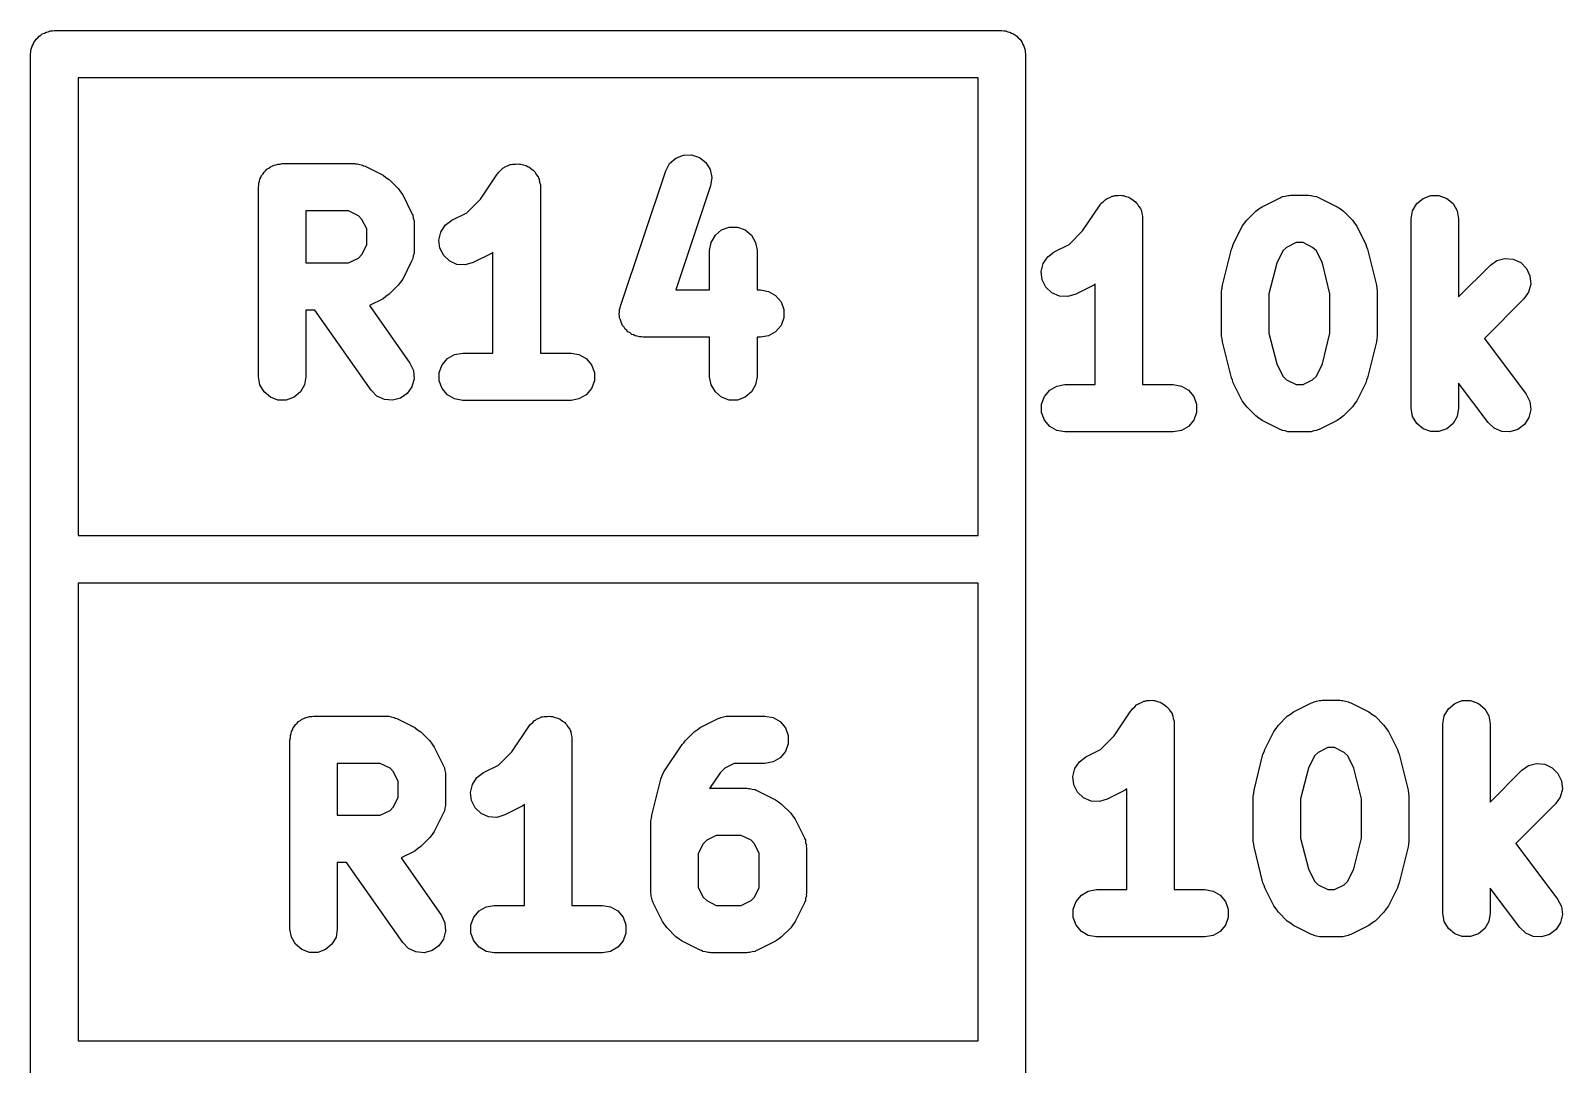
# Model space of a CAD drawing. Extents: x 10 to 287, y -200 to -10.
# Drawn here: x 124.219 to 129.069, y -65.559 to -62.285 of the extents above; entities that cross this region are included whole.
import ezdxf

# ---------------------------------------------------------------- set-up
doc = ezdxf.new("R2010")
doc.units = 0
doc.header["$MEASUREMENT"] = 0
doc.layers.add('BLACK', color=7, linetype='CONTINUOUS')

msp = doc.modelspace()

# ---------------------------------------------------------------- linework, layer by layer
at = {"layer": 'Black'}
for p, q in [((124.227, -62.3282), (124.229, -62.322)), ((124.229, -62.322), (124.233, -62.317)), ((124.233, -62.317), (124.237, -62.3113)), ((124.237, -62.3113), (124.242, -62.3071)), ((124.242, -62.3071), (124.246, -62.302)), ((124.246, -62.302), (124.251, -62.2988)), ((124.251, -62.2988), (124.256, -62.2945)), ((124.256, -62.2945), (124.263, -62.2923)), ((124.263, -62.2923), (124.268, -62.289)), ((124.268, -62.289), (124.275, -62.2879)), ((124.275, -62.2879), (124.281, -62.2856)), ((124.281, -62.2856), (124.288, -62.2856)), ((124.288, -62.2856), (124.294, -62.2845)), ((124.294, -62.2845), (127.294, -62.2845)), ((127.294, -62.2845), (127.3, -62.2856)), ((127.3, -62.2856), (127.307, -62.2856)), ((127.307, -62.2856), (127.313, -62.2879)), ((127.313, -62.2879), (127.32, -62.289)), ((127.32, -62.289), (127.325, -62.2923)), ((127.325, -62.2923), (127.331, -62.2945)), ((127.331, -62.2945), (127.337, -62.2988)), ((127.337, -62.2988), (127.342, -62.302)), ((127.342, -62.302), (127.346, -62.3071)), ((127.346, -62.3071), (127.351, -62.3113)), ((127.351, -62.3113), (127.355, -62.317)), ((127.355, -62.317), (127.359, -62.322)), ((127.359, -62.322), (127.361, -62.3282)), ((124.219, -62.3595), (124.22, -62.353)), ((124.219, -70.3595), (124.219, -62.3595)), ((124.22, -62.3465), (124.222, -62.3403)), ((124.22, -62.353), (124.22, -62.3465)), ((124.222, -62.3403), (124.224, -62.3338)), ((124.224, -62.3338), (124.227, -62.3282)), ((127.361, -62.3282), (127.364, -62.3338)), ((127.364, -62.3338), (127.366, -62.3403)), ((127.366, -62.3403), (127.368, -62.3465)), ((127.368, -62.3465), (127.368, -62.353)), ((127.368, -62.353), (127.369, -62.3595)), ((127.369, -62.3595), (127.369, -70.3595)), ((127.219, -62.4345), (124.369, -62.4345)), ((124.369, -62.4345), (124.369, -63.8845)), ((127.219, -63.8845), (127.219, -62.4345)), ((124.99, -62.7105), (124.996, -62.7093)), ((124.996, -62.7093), (125.002, -62.7071)), ((125.002, -62.7071), (125.009, -62.7071)), ((125.009, -62.7071), (125.015, -62.7059)), ((125.015, -62.7059), (125.244, -62.7059)), ((125.244, -62.7059), (125.248, -62.7067)), ((125.248, -62.7067), (125.253, -62.7064)), ((125.253, -62.7064), (125.261, -62.7089)), ((125.261, -62.7089), (125.27, -62.7105)), ((125.729, -62.7129), (125.737, -62.7089)), ((125.737, -62.7089), (125.741, -62.7085)), ((125.741, -62.7085), (125.745, -62.7071)), ((125.745, -62.7071), (125.754, -62.7071)), ((125.754, -62.7071), (125.763, -62.7061)), ((125.763, -62.7061), (125.767, -62.7071)), ((125.767, -62.7071), (125.771, -62.7071)), ((125.771, -62.7071), (125.78, -62.7101)), ((125.78, -62.7101), (125.788, -62.7122)), ((126.23, -62.7286), (126.242, -62.7057)), ((126.242, -62.7057), (126.262, -62.6885)), ((126.262, -62.6885), (126.286, -62.6789)), ((126.286, -62.6789), (126.312, -62.6782)), ((126.312, -62.6782), (126.337, -62.6864)), ((126.337, -62.6864), (126.357, -62.7026)), ((126.357, -62.7026), (126.371, -62.7248)), ((124.944, -62.7617), (124.945, -62.7553)), ((124.945, -62.7553), (124.948, -62.7496)), ((124.948, -62.7496), (124.95, -62.7434)), ((124.95, -62.7434), (124.955, -62.7384)), ((124.955, -62.7384), (124.958, -62.7327)), ((124.958, -62.7327), (124.963, -62.7285)), ((124.963, -62.7285), (124.967, -62.7235)), ((124.967, -62.7235), (124.973, -62.7202)), ((124.973, -62.7202), (124.978, -62.716)), ((124.978, -62.716), (124.984, -62.7137)), ((124.984, -62.7137), (124.99, -62.7105)), ((125.27, -62.7105), (125.273, -62.7126)), ((125.273, -62.7126), (125.278, -62.7138)), ((125.278, -62.7138), (125.335, -62.7424)), ((125.335, -62.7424), (125.344, -62.7496)), ((125.344, -62.7496), (125.354, -62.7565)), ((125.354, -62.7565), (125.383, -62.785)), ((125.643, -62.8189), (125.696, -62.7393)), ((125.696, -62.7393), (125.699, -62.7363)), ((125.699, -62.7363), (125.701, -62.7327)), ((125.701, -62.7327), (125.708, -62.727)), ((125.708, -62.727), (125.714, -62.7205)), ((125.714, -62.7205), (125.718, -62.7186)), ((125.718, -62.7186), (125.721, -62.716)), ((125.721, -62.716), (125.729, -62.7129)), ((125.788, -62.7122), (125.792, -62.7146)), ((125.792, -62.7146), (125.796, -62.716)), ((125.796, -62.716), (125.803, -62.7217)), ((125.803, -62.7217), (125.81, -62.7267)), ((125.81, -62.7267), (125.813, -62.73)), ((125.813, -62.73), (125.816, -62.7327)), ((125.816, -62.7327), (125.82, -62.7405)), ((125.82, -62.7405), (125.826, -62.7477)), ((125.826, -62.7477), (125.827, -62.7517)), ((125.827, -62.7517), (125.829, -62.7553)), ((125.829, -62.7553), (125.83, -62.7641)), ((126.087, -63.1572), (126.23, -62.7286)), ((126.371, -62.7248), (126.376, -62.7503)), ((126.376, -62.7503), (126.372, -62.7761)), ((124.94, -62.7809), (124.942, -62.7745)), ((124.94, -63.3809), (124.94, -62.7809)), ((124.942, -62.7679), (124.944, -62.7617)), ((124.942, -62.7745), (124.942, -62.7679)), ((125.383, -62.785), (125.39, -62.7949)), ((125.39, -62.7949), (125.397, -62.8045)), ((125.397, -62.8045), (125.425, -62.8617)), ((125.83, -62.7641), (125.833, -62.7727)), ((125.833, -62.7727), (125.833, -62.7768)), ((125.833, -62.7768), (125.833, -62.7809)), ((125.833, -62.7809), (125.833, -63.3059)), ((126.372, -62.7761), (126.262, -63.1059)), ((127.648, -62.8085), (127.652, -62.8071)), ((127.652, -62.8071), (127.661, -62.8071)), ((127.661, -62.8071), (127.67, -62.8061)), ((127.67, -62.8061), (127.674, -62.8071)), ((127.674, -62.8071), (127.678, -62.8071)), ((127.678, -62.8071), (127.687, -62.8101)), ((128.191, -62.8089), (128.2, -62.8064)), ((128.2, -62.8064), (128.204, -62.8067)), ((128.204, -62.8067), (128.208, -62.8059)), ((128.208, -62.8059), (128.265, -62.8059)), ((128.265, -62.8059), (128.27, -62.8067)), ((128.27, -62.8067), (128.274, -62.8064)), ((128.274, -62.8064), (128.282, -62.8089)), ((128.628, -62.816), (128.652, -62.8071)), ((128.652, -62.8071), (128.678, -62.8071)), ((128.678, -62.8071), (128.703, -62.816)), ((125.09, -62.8559), (125.09, -63.0202)), ((125.226, -62.8559), (125.09, -62.8559)), ((125.257, -62.8711), (125.226, -62.8559)), ((125.6, -62.8621), (125.643, -62.8189)), ((127.55, -62.9189), (127.603, -62.8393)), ((127.603, -62.8393), (127.606, -62.8363)), ((127.606, -62.8363), (127.608, -62.8327)), ((127.608, -62.8327), (127.615, -62.827)), ((127.615, -62.827), (127.621, -62.8205)), ((127.621, -62.8205), (127.625, -62.8186)), ((127.625, -62.8186), (127.628, -62.816)), ((127.628, -62.816), (127.636, -62.8129)), ((127.636, -62.8129), (127.644, -62.8089)), ((127.644, -62.8089), (127.648, -62.8085)), ((127.687, -62.8101), (127.696, -62.8122)), ((127.696, -62.8122), (127.699, -62.8146)), ((127.699, -62.8146), (127.703, -62.816)), ((127.703, -62.816), (127.71, -62.8217)), ((127.71, -62.8217), (127.717, -62.8267)), ((127.717, -62.8267), (127.72, -62.83)), ((127.72, -62.83), (127.723, -62.8327)), ((127.723, -62.8327), (127.727, -62.8405)), ((127.727, -62.8405), (127.733, -62.8477)), ((127.733, -62.8477), (127.734, -62.8517)), ((127.734, -62.8517), (127.736, -62.8553)), ((127.736, -62.8553), (127.737, -62.8641)), ((128.098, -62.8565), (128.108, -62.8496)), ((128.108, -62.8496), (128.118, -62.8424)), ((128.118, -62.8424), (128.175, -62.8138)), ((128.175, -62.8138), (128.179, -62.8126)), ((128.179, -62.8126), (128.183, -62.8105)), ((128.183, -62.8105), (128.191, -62.8089)), ((128.282, -62.8089), (128.291, -62.8105)), ((128.291, -62.8105), (128.295, -62.8126)), ((128.295, -62.8126), (128.299, -62.8138)), ((128.299, -62.8138), (128.356, -62.8424)), ((128.356, -62.8424), (128.366, -62.8496)), ((128.366, -62.8496), (128.376, -62.8565)), ((128.59, -62.8809), (128.595, -62.8553)), ((128.595, -62.8553), (128.608, -62.8327)), ((128.608, -62.8327), (128.628, -62.816)), ((128.703, -62.816), (128.723, -62.8327)), ((128.723, -62.8327), (128.736, -62.8553)), ((128.736, -62.8553), (128.74, -62.8809)), ((125.268, -62.8825), (125.257, -62.8711)), ((125.283, -62.9129), (125.268, -62.8825)), ((125.425, -62.8617), (125.427, -62.8658)), ((125.427, -62.8658), (125.429, -62.8696)), ((125.429, -62.8696), (125.43, -62.8782)), ((125.43, -62.8782), (125.433, -62.8866)), ((125.433, -62.8866), (125.433, -62.891)), ((125.433, -62.891), (125.433, -62.8952)), ((125.433, -62.8952), (125.433, -62.9809)), ((125.518, -62.9225), (125.532, -62.9008)), ((125.532, -62.9008), (125.553, -62.8853)), ((125.553, -62.8853), (125.6, -62.8621)), ((127.737, -62.8641), (127.74, -62.8727)), ((127.74, -62.8727), (127.74, -62.8768)), ((127.74, -62.8768), (127.74, -62.8809)), ((127.74, -62.8809), (127.74, -63.4059)), ((128.055, -62.9045), (128.063, -62.8949)), ((128.063, -62.8949), (128.07, -62.885)), ((128.07, -62.885), (128.098, -62.8565)), ((128.376, -62.8565), (128.404, -62.885)), ((128.404, -62.885), (128.411, -62.8949)), ((128.411, -62.8949), (128.418, -62.9045)), ((128.59, -63.4809), (128.59, -62.8809)), ((128.74, -62.8809), (128.74, -63.1284)), ((125.283, -62.9632), (125.283, -62.9129)), ((125.512, -62.9479), (125.518, -62.9225)), ((125.515, -62.9737), (125.512, -62.9479)), ((126.374, -62.9553), (126.387, -62.9327)), ((126.387, -62.9327), (126.406, -62.916)), ((126.406, -62.916), (126.431, -62.9071)), ((126.431, -62.9071), (126.457, -62.9071)), ((126.457, -62.9071), (126.481, -62.916)), ((126.481, -62.916), (126.501, -62.9327)), ((126.501, -62.9327), (126.514, -62.9553)), ((127.507, -62.9621), (127.55, -62.9189)), ((128.027, -62.9617), (128.055, -62.9045)), ((128.418, -62.9045), (128.447, -62.9617)), ((125.257, -63.005), (125.268, -62.9936)), ((125.268, -62.9936), (125.283, -62.9632)), ((125.43, -62.9979), (125.429, -63.0066)), ((125.433, -62.9895), (125.43, -62.9979)), ((125.433, -62.9809), (125.433, -62.9852)), ((125.433, -62.9852), (125.433, -62.9895)), ((125.527, -62.997), (125.515, -62.9737)), ((125.546, -63.0149), (125.527, -62.997)), ((125.678, -62.9909), (125.62, -63.0194)), ((125.683, -62.9866), (125.678, -62.9909)), ((125.683, -63.3059), (125.683, -62.9866)), ((126.369, -62.9809), (126.374, -62.9553)), ((126.369, -63.1059), (126.369, -62.9809)), ((126.514, -62.9553), (126.519, -62.9809)), ((126.519, -62.9809), (126.519, -63.1059)), ((127.425, -63.0225), (127.44, -63.0008)), ((127.44, -63.0008), (127.46, -62.9853)), ((127.46, -62.9853), (127.507, -62.9621)), ((127.993, -63.0913), (128.021, -62.977)), ((128.021, -62.977), (128.025, -62.9695)), ((128.025, -62.9695), (128.027, -62.9617)), ((128.184, -62.9825), (128.165, -63.0214)), ((128.196, -62.9711), (128.184, -62.9825)), ((128.226, -62.9559), (128.196, -62.9711)), ((128.248, -62.9559), (128.226, -62.9559)), ((128.278, -62.9711), (128.248, -62.9559)), ((128.29, -62.9825), (128.278, -62.9711)), ((128.309, -63.0214), (128.29, -62.9825)), ((128.447, -62.9617), (128.449, -62.9695)), ((128.449, -62.9695), (128.452, -62.977)), ((128.452, -62.977), (128.481, -63.0913)), ((125.09, -63.0202), (125.226, -63.0202)), ((125.226, -63.0202), (125.257, -63.005)), ((125.425, -63.0145), (125.397, -63.0716)), ((125.427, -63.0103), (125.425, -63.0145)), ((125.429, -63.0066), (125.427, -63.0103)), ((125.569, -63.0253), (125.546, -63.0149)), ((125.595, -63.0269), (125.569, -63.0253)), ((125.62, -63.0194), (125.595, -63.0269)), ((127.419, -63.0479), (127.425, -63.0225)), ((127.422, -63.0737), (127.419, -63.0479)), ((128.165, -63.0214), (128.14, -63.1187)), ((128.333, -63.1187), (128.309, -63.0214)), ((128.74, -63.1284), (128.841, -63.0279)), ((128.841, -63.0279), (128.862, -63.013)), ((128.862, -63.013), (128.887, -63.0062)), ((128.887, -63.0062), (128.913, -63.0085)), ((128.913, -63.0085), (128.937, -63.0195)), ((128.937, -63.0195), (128.955, -63.0379)), ((128.955, -63.0379), (128.966, -63.0615)), ((125.383, -63.0911), (125.354, -63.1197)), ((125.39, -63.0813), (125.383, -63.0911)), ((125.397, -63.0716), (125.39, -63.0813)), ((127.434, -63.097), (127.422, -63.0737)), ((127.453, -63.1149), (127.434, -63.097)), ((127.585, -63.0909), (127.528, -63.1194)), ((127.59, -63.0866), (127.585, -63.0909)), ((127.59, -63.4059), (127.59, -63.0866)), ((127.992, -63.1005), (127.993, -63.0913)), ((128.481, -63.0913), (128.482, -63.1005)), ((128.969, -63.0875), (128.962, -63.1126)), ((128.966, -63.0615), (128.969, -63.0875)), ((125.335, -63.1337), (125.292, -63.1552)), ((125.344, -63.1266), (125.335, -63.1337)), ((125.354, -63.1197), (125.344, -63.1266)), ((126.262, -63.1059), (126.369, -63.1059)), ((126.519, -63.1059), (126.53, -63.1059)), ((126.53, -63.1059), (126.555, -63.1105)), ((126.555, -63.1105), (126.578, -63.1235)), ((126.578, -63.1235), (126.595, -63.1434)), ((126.595, -63.1434), (126.604, -63.1679)), ((127.477, -63.1253), (127.453, -63.1149)), ((127.503, -63.1269), (127.477, -63.1253)), ((127.528, -63.1194), (127.503, -63.1269)), ((127.99, -63.1095), (127.992, -63.1005)), ((127.99, -63.2524), (127.99, -63.1095)), ((128.14, -63.1187), (128.14, -63.2431)), ((128.333, -63.2431), (128.333, -63.1187)), ((128.482, -63.1005), (128.483, -63.1095)), ((128.483, -63.1095), (128.483, -63.2524)), ((128.947, -63.134), (128.822, -63.2594)), ((128.962, -63.1126), (128.947, -63.134)), ((125.119, -63.1702), (125.09, -63.1702)), ((125.09, -63.1702), (125.09, -63.3809)), ((125.297, -63.4239), (125.119, -63.1702)), ((125.292, -63.1552), (125.42, -63.3379)), ((126.083, -63.183), (126.084, -63.1755)), ((126.084, -63.1884), (126.083, -63.183)), ((126.084, -63.1679), (126.086, -63.1627)), ((126.084, -63.1755), (126.084, -63.1679)), ((126.084, -63.194), (126.084, -63.1884)), ((126.087, -63.2011), (126.084, -63.194)), ((126.086, -63.1627), (126.087, -63.1572)), ((126.604, -63.194), (126.595, -63.2184)), ((126.604, -63.1679), (126.604, -63.194)), ((126.089, -63.2085), (126.087, -63.2011)), ((126.091, -63.2132), (126.089, -63.2085)), ((126.093, -63.2184), (126.091, -63.2132)), ((126.098, -63.2242), (126.093, -63.2184)), ((126.102, -63.2307), (126.098, -63.2242)), ((126.107, -63.2341), (126.102, -63.2307)), ((126.11, -63.2384), (126.107, -63.2341)), ((126.117, -63.2422), (126.11, -63.2384)), ((126.123, -63.2469), (126.117, -63.2422)), ((126.578, -63.2384), (126.555, -63.2514)), ((126.595, -63.2184), (126.578, -63.2384)), ((128.14, -63.2431), (128.165, -63.3405)), ((128.309, -63.3405), (128.333, -63.2431)), ((126.128, -63.2486), (126.123, -63.2469)), ((126.133, -63.2514), (126.128, -63.2486)), ((126.14, -63.2527), (126.133, -63.2514)), ((126.147, -63.2551), (126.14, -63.2527)), ((126.153, -63.255), (126.147, -63.2551)), ((126.158, -63.2559), (126.153, -63.255)), ((126.369, -63.2559), (126.158, -63.2559)), ((126.369, -63.3809), (126.369, -63.2559)), ((126.53, -63.2559), (126.519, -63.2559)), ((126.519, -63.2559), (126.519, -63.3809)), ((126.555, -63.2514), (126.53, -63.2559)), ((127.992, -63.2614), (127.99, -63.2524)), ((127.993, -63.2705), (127.992, -63.2614)), ((128.021, -63.3848), (127.993, -63.2705)), ((128.481, -63.2705), (128.452, -63.3848)), ((128.482, -63.2614), (128.481, -63.2705)), ((128.483, -63.2524), (128.482, -63.2614)), ((128.822, -63.2594), (128.954, -63.4359)), ((125.42, -63.3379), (125.431, -63.3615)), ((125.522, -63.3434), (125.539, -63.3235)), ((125.539, -63.3235), (125.561, -63.3105)), ((125.561, -63.3105), (125.587, -63.3059)), ((125.587, -63.3059), (125.683, -63.3059)), ((125.833, -63.3059), (125.93, -63.3059)), ((125.93, -63.3059), (125.955, -63.3105)), ((125.955, -63.3105), (125.978, -63.3235)), ((125.978, -63.3235), (125.995, -63.3434)), ((128.165, -63.3405), (128.184, -63.3794)), ((128.29, -63.3794), (128.309, -63.3405)), ((124.945, -63.4066), (124.94, -63.3809)), ((125.09, -63.3809), (125.086, -63.4066)), ((125.433, -63.3875), (125.426, -63.4126)), ((125.431, -63.3615), (125.433, -63.3875)), ((125.513, -63.3679), (125.522, -63.3434)), ((125.513, -63.394), (125.513, -63.3679)), ((125.995, -63.3434), (126.004, -63.3679)), ((126.004, -63.3679), (126.004, -63.394)), ((126.374, -63.4066), (126.369, -63.3809)), ((126.519, -63.3809), (126.514, -63.4066)), ((128.025, -63.3923), (128.021, -63.3848)), ((128.184, -63.3794), (128.196, -63.3907)), ((128.278, -63.3907), (128.29, -63.3794)), ((128.452, -63.3848), (128.449, -63.3923)), ((124.958, -63.4291), (124.945, -63.4066)), ((124.978, -63.4459), (124.958, -63.4291)), ((125.073, -63.4291), (125.053, -63.4459)), ((125.086, -63.4066), (125.073, -63.4291)), ((125.315, -63.4424), (125.297, -63.4239)), ((125.411, -63.434), (125.39, -63.4489)), ((125.426, -63.4126), (125.411, -63.434)), ((125.522, -63.4184), (125.513, -63.394)), ((125.539, -63.4384), (125.522, -63.4184)), ((125.995, -63.4184), (125.978, -63.4384)), ((126.004, -63.394), (125.995, -63.4184)), ((126.387, -63.4291), (126.374, -63.4066)), ((126.406, -63.4459), (126.387, -63.4291)), ((126.501, -63.4291), (126.481, -63.4459)), ((126.514, -63.4066), (126.501, -63.4291)), ((127.429, -63.4434), (127.446, -63.4235)), ((127.446, -63.4235), (127.468, -63.4105)), ((127.468, -63.4105), (127.494, -63.4059)), ((127.494, -63.4059), (127.59, -63.4059)), ((127.74, -63.4059), (127.837, -63.4059)), ((127.837, -63.4059), (127.863, -63.4105)), ((127.863, -63.4105), (127.885, -63.4235)), ((127.885, -63.4235), (127.902, -63.4434)), ((128.027, -63.4002), (128.025, -63.3923)), ((128.055, -63.4573), (128.027, -63.4002)), ((128.196, -63.3907), (128.226, -63.4059)), ((128.226, -63.4059), (128.248, -63.4059)), ((128.248, -63.4059), (128.278, -63.3907)), ((128.447, -63.4002), (128.418, -63.4573)), ((128.449, -63.3923), (128.447, -63.4002)), ((128.834, -63.5259), (128.74, -63.4012)), ((128.74, -63.4012), (128.74, -63.4809)), ((128.954, -63.4359), (128.966, -63.4592)), ((125.002, -63.4548), (124.978, -63.4459)), ((125.028, -63.4548), (125.002, -63.4548)), ((125.053, -63.4459), (125.028, -63.4548)), ((125.339, -63.4534), (125.315, -63.4424)), ((125.365, -63.4556), (125.339, -63.4534)), ((125.39, -63.4489), (125.365, -63.4556)), ((125.561, -63.4514), (125.539, -63.4384)), ((125.587, -63.4559), (125.561, -63.4514)), ((125.93, -63.4559), (125.587, -63.4559)), ((125.955, -63.4514), (125.93, -63.4559)), ((125.978, -63.4384), (125.955, -63.4514)), ((126.431, -63.4548), (126.406, -63.4459)), ((126.457, -63.4548), (126.431, -63.4548)), ((126.481, -63.4459), (126.457, -63.4548)), ((127.42, -63.4679), (127.429, -63.4434)), ((127.42, -63.494), (127.42, -63.4679)), ((127.902, -63.4434), (127.911, -63.4679)), ((127.911, -63.4679), (127.911, -63.494)), ((128.063, -63.467), (128.055, -63.4573)), ((128.07, -63.4768), (128.063, -63.467)), ((128.098, -63.5054), (128.07, -63.4768)), ((128.404, -63.4768), (128.376, -63.5054)), ((128.411, -63.467), (128.404, -63.4768)), ((128.418, -63.4573), (128.411, -63.467)), ((128.595, -63.5066), (128.59, -63.4809)), ((128.74, -63.4809), (128.736, -63.5066)), ((128.969, -63.485), (128.963, -63.5104)), ((128.966, -63.4592), (128.969, -63.485)), ((127.429, -63.5184), (127.42, -63.494)), ((127.446, -63.5384), (127.429, -63.5184)), ((127.902, -63.5184), (127.885, -63.5384)), ((127.911, -63.494), (127.902, -63.5184)), ((128.108, -63.5123), (128.098, -63.5054)), ((128.118, -63.5194), (128.108, -63.5123)), ((128.175, -63.548), (128.118, -63.5194)), ((128.356, -63.5194), (128.299, -63.548)), ((128.366, -63.5123), (128.356, -63.5194)), ((128.376, -63.5054), (128.366, -63.5123)), ((128.608, -63.5291), (128.595, -63.5066)), ((128.628, -63.5459), (128.608, -63.5291)), ((128.723, -63.5291), (128.703, -63.5459)), ((128.736, -63.5066), (128.723, -63.5291)), ((128.853, -63.5437), (128.834, -63.5259)), ((128.949, -63.5322), (128.928, -63.5478)), ((128.963, -63.5104), (128.949, -63.5322)), ((127.468, -63.5514), (127.446, -63.5384)), ((127.494, -63.5559), (127.468, -63.5514)), ((127.837, -63.5559), (127.494, -63.5559)), ((127.863, -63.5514), (127.837, -63.5559)), ((127.885, -63.5384), (127.863, -63.5514)), ((128.179, -63.5492), (128.175, -63.548)), ((128.183, -63.5514), (128.179, -63.5492)), ((128.191, -63.5529), (128.183, -63.5514)), ((128.2, -63.5554), (128.191, -63.5529)), ((128.204, -63.5552), (128.2, -63.5554)), ((128.208, -63.5559), (128.204, -63.5552)), ((128.265, -63.5559), (128.208, -63.5559)), ((128.27, -63.5552), (128.265, -63.5559)), ((128.274, -63.5554), (128.27, -63.5552)), ((128.282, -63.5529), (128.274, -63.5554)), ((128.291, -63.5514), (128.282, -63.5529)), ((128.295, -63.5492), (128.291, -63.5514)), ((128.299, -63.548), (128.295, -63.5492)), ((128.652, -63.5548), (128.628, -63.5459)), ((128.678, -63.5548), (128.652, -63.5548)), ((128.703, -63.5459), (128.678, -63.5548)), ((128.877, -63.554), (128.853, -63.5437)), ((128.903, -63.5554), (128.877, -63.554)), ((128.928, -63.5478), (128.903, -63.5554)), ((124.369, -63.8845), (127.219, -63.8845)), ((127.219, -64.0345), (124.369, -64.0345)), ((124.369, -64.0345), (124.369, -65.4845)), ((127.219, -65.4845), (127.219, -64.0345)), ((127.748, -64.4085), (127.752, -64.4071)), ((127.752, -64.4071), (127.761, -64.4071)), ((127.761, -64.4071), (127.77, -64.4061)), ((127.77, -64.4061), (127.774, -64.4071)), ((127.774, -64.4071), (127.778, -64.4071)), ((127.778, -64.4071), (127.787, -64.4101)), ((128.291, -64.4089), (128.3, -64.4064)), ((128.3, -64.4064), (128.304, -64.4067)), ((128.304, -64.4067), (128.308, -64.4059)), ((128.308, -64.4059), (128.365, -64.4059)), ((128.365, -64.4059), (128.37, -64.4067)), ((128.37, -64.4067), (128.374, -64.4064)), ((128.374, -64.4064), (128.382, -64.4089)), ((128.728, -64.416), (128.752, -64.4071)), ((128.752, -64.4071), (128.778, -64.4071)), ((128.778, -64.4071), (128.803, -64.416)), ((125.109, -64.4571), (125.115, -64.4559)), ((125.115, -64.4559), (125.344, -64.4559)), ((125.344, -64.4559), (125.348, -64.4567)), ((125.348, -64.4567), (125.353, -64.4564)), ((125.353, -64.4564), (125.361, -64.4589)), ((125.854, -64.4571), (125.863, -64.4561)), ((125.863, -64.4561), (125.867, -64.4571)), ((126.413, -64.4589), (126.421, -64.4564)), ((126.421, -64.4564), (126.425, -64.4567)), ((126.425, -64.4567), (126.43, -64.4559)), ((126.43, -64.4559), (126.544, -64.4559)), ((126.544, -64.4559), (126.57, -64.4605)), ((127.65, -64.5189), (127.703, -64.4393)), ((127.703, -64.4393), (127.706, -64.4363)), ((127.706, -64.4363), (127.708, -64.4327)), ((127.708, -64.4327), (127.715, -64.427)), ((127.715, -64.427), (127.721, -64.4205)), ((127.721, -64.4205), (127.725, -64.4186)), ((127.725, -64.4186), (127.728, -64.416)), ((127.728, -64.416), (127.736, -64.4129)), ((127.736, -64.4129), (127.744, -64.4089)), ((127.744, -64.4089), (127.748, -64.4085)), ((127.787, -64.4101), (127.796, -64.4122)), ((127.796, -64.4122), (127.799, -64.4146)), ((127.799, -64.4146), (127.803, -64.416)), ((127.803, -64.416), (127.81, -64.4217)), ((127.81, -64.4217), (127.817, -64.4267)), ((127.817, -64.4267), (127.82, -64.43)), ((127.82, -64.43), (127.823, -64.4327)), ((127.823, -64.4327), (127.827, -64.4405)), ((127.827, -64.4405), (127.833, -64.4477)), ((127.833, -64.4477), (127.834, -64.4517)), ((127.834, -64.4517), (127.836, -64.4553)), ((127.836, -64.4553), (127.837, -64.4641)), ((128.198, -64.4565), (128.208, -64.4496)), ((128.208, -64.4496), (128.218, -64.4424)), ((128.218, -64.4424), (128.275, -64.4138)), ((128.275, -64.4138), (128.279, -64.4126)), ((128.279, -64.4126), (128.283, -64.4105)), ((128.283, -64.4105), (128.291, -64.4089)), ((128.382, -64.4089), (128.391, -64.4105)), ((128.391, -64.4105), (128.395, -64.4126)), ((128.395, -64.4126), (128.399, -64.4138)), ((128.399, -64.4138), (128.456, -64.4424)), ((128.456, -64.4424), (128.466, -64.4496)), ((128.466, -64.4496), (128.476, -64.4565)), ((128.69, -64.4809), (128.695, -64.4553)), ((128.695, -64.4553), (128.708, -64.4327)), ((128.708, -64.4327), (128.728, -64.416)), ((128.803, -64.416), (128.823, -64.4327)), ((128.823, -64.4327), (128.836, -64.4553)), ((128.836, -64.4553), (128.84, -64.4809)), ((125.045, -64.5053), (125.048, -64.4996)), ((125.048, -64.4996), (125.05, -64.4934)), ((125.05, -64.4934), (125.055, -64.4884)), ((125.055, -64.4884), (125.058, -64.4827)), ((125.058, -64.4827), (125.063, -64.4785)), ((125.063, -64.4785), (125.067, -64.4735)), ((125.067, -64.4735), (125.073, -64.4702)), ((125.073, -64.4702), (125.078, -64.466)), ((125.078, -64.466), (125.084, -64.4637)), ((125.084, -64.4637), (125.09, -64.4605)), ((125.09, -64.4605), (125.096, -64.4593)), ((125.096, -64.4593), (125.102, -64.4571)), ((125.102, -64.4571), (125.109, -64.4571)), ((125.361, -64.4589), (125.37, -64.4605)), ((125.37, -64.4605), (125.373, -64.4626)), ((125.373, -64.4626), (125.378, -64.4638)), ((125.378, -64.4638), (125.435, -64.4924)), ((125.435, -64.4924), (125.444, -64.4996)), ((125.444, -64.4996), (125.454, -64.5065)), ((125.743, -64.5689), (125.796, -64.4893)), ((125.796, -64.4893), (125.799, -64.4863)), ((125.799, -64.4863), (125.801, -64.4827)), ((125.801, -64.4827), (125.808, -64.477)), ((125.808, -64.477), (125.814, -64.4705)), ((125.814, -64.4705), (125.818, -64.4686)), ((125.818, -64.4686), (125.821, -64.466)), ((125.821, -64.466), (125.829, -64.4629)), ((125.829, -64.4629), (125.837, -64.4589)), ((125.837, -64.4589), (125.841, -64.4585)), ((125.841, -64.4585), (125.845, -64.4571)), ((125.845, -64.4571), (125.854, -64.4571)), ((125.867, -64.4571), (125.871, -64.4571)), ((125.871, -64.4571), (125.88, -64.4601)), ((125.88, -64.4601), (125.888, -64.4622)), ((125.888, -64.4622), (125.892, -64.4646)), ((125.892, -64.4646), (125.896, -64.466)), ((125.896, -64.466), (125.903, -64.4717)), ((125.903, -64.4717), (125.91, -64.4767)), ((125.91, -64.4767), (125.913, -64.48)), ((125.913, -64.48), (125.916, -64.4827)), ((125.916, -64.4827), (125.92, -64.4905)), ((125.92, -64.4905), (125.926, -64.4977)), ((125.926, -64.4977), (125.927, -64.5017)), ((125.927, -64.5017), (125.929, -64.5053)), ((126.32, -64.5065), (126.329, -64.4996)), ((126.329, -64.4996), (126.339, -64.4924)), ((126.339, -64.4924), (126.396, -64.4638)), ((126.396, -64.4638), (126.4, -64.4626)), ((126.4, -64.4626), (126.404, -64.4605)), ((126.404, -64.4605), (126.413, -64.4589)), ((126.57, -64.4605), (126.592, -64.4735)), ((126.592, -64.4735), (126.609, -64.4934)), ((126.609, -64.4934), (126.618, -64.5179)), ((127.837, -64.4641), (127.84, -64.4727)), ((127.84, -64.4727), (127.84, -64.4768)), ((127.84, -64.4768), (127.84, -64.4809)), ((127.84, -64.4809), (127.84, -65.0059)), ((128.127, -64.5617), (128.155, -64.5045)), ((128.155, -64.5045), (128.163, -64.4949)), ((128.163, -64.4949), (128.17, -64.485)), ((128.17, -64.485), (128.198, -64.4565)), ((128.476, -64.4565), (128.504, -64.485)), ((128.504, -64.485), (128.511, -64.4949)), ((128.511, -64.4949), (128.518, -64.5045)), ((128.518, -64.5045), (128.547, -64.5617)), ((128.69, -65.0809), (128.69, -64.4809)), ((128.84, -64.4809), (128.84, -64.7284)), ((125.04, -64.5309), (125.042, -64.5245)), ((125.04, -65.1309), (125.04, -64.5309)), ((125.042, -64.5179), (125.044, -64.5117)), ((125.042, -64.5245), (125.042, -64.5179)), ((125.044, -64.5117), (125.045, -64.5053)), ((125.454, -64.5065), (125.483, -64.535)), ((125.483, -64.535), (125.49, -64.5449)), ((125.49, -64.5449), (125.497, -64.5545)), ((125.929, -64.5053), (125.93, -64.5141)), ((125.93, -64.5141), (125.933, -64.5227)), ((125.933, -64.5227), (125.933, -64.5268)), ((125.933, -64.5268), (125.933, -64.5309)), ((125.933, -64.5309), (125.933, -65.0559)), ((126.224, -64.6322), (126.282, -64.5465)), ((126.282, -64.5465), (126.287, -64.5411)), ((126.287, -64.5411), (126.291, -64.535)), ((126.291, -64.535), (126.32, -64.5065)), ((126.618, -64.544), (126.609, -64.5684)), ((126.618, -64.5179), (126.618, -64.544)), ((127.607, -64.5621), (127.65, -64.5189)), ((125.497, -64.5545), (125.525, -64.6117)), ((125.7, -64.6121), (125.743, -64.5689)), ((126.57, -64.6014), (126.544, -64.6059)), ((126.592, -64.5884), (126.57, -64.6014)), ((126.609, -64.5684), (126.592, -64.5884)), ((127.525, -64.6225), (127.54, -64.6008)), ((127.54, -64.6008), (127.56, -64.5853)), ((127.56, -64.5853), (127.607, -64.5621)), ((128.093, -64.6913), (128.121, -64.577)), ((128.121, -64.577), (128.125, -64.5695)), ((128.125, -64.5695), (128.127, -64.5617)), ((128.284, -64.5825), (128.265, -64.6214)), ((128.296, -64.5711), (128.284, -64.5825)), ((128.326, -64.5559), (128.296, -64.5711)), ((128.348, -64.5559), (128.326, -64.5559)), ((128.378, -64.5711), (128.348, -64.5559)), ((128.39, -64.5825), (128.378, -64.5711)), ((128.409, -64.6214), (128.39, -64.5825)), ((128.547, -64.5617), (128.549, -64.5695)), ((128.549, -64.5695), (128.552, -64.577)), ((128.552, -64.577), (128.581, -64.6913)), ((125.19, -64.6059), (125.19, -64.7702)), ((125.326, -64.6059), (125.19, -64.6059)), ((125.357, -64.6211), (125.326, -64.6059)), ((125.368, -64.6325), (125.357, -64.6211)), ((125.383, -64.6629), (125.368, -64.6325)), ((125.525, -64.6117), (125.527, -64.6158)), ((125.527, -64.6158), (125.529, -64.6196)), ((125.529, -64.6196), (125.53, -64.6282)), ((125.53, -64.6282), (125.533, -64.6366)), ((125.533, -64.6366), (125.533, -64.641)), ((125.533, -64.641), (125.533, -64.6452)), ((125.533, -64.6452), (125.533, -64.7309)), ((125.632, -64.6508), (125.653, -64.6353)), ((125.653, -64.6353), (125.7, -64.6121)), ((126.214, -64.6556), (126.219, -64.644)), ((126.219, -64.644), (126.224, -64.6322)), ((126.402, -64.6359), (126.369, -64.685)), ((126.417, -64.6211), (126.402, -64.6359)), ((126.447, -64.6059), (126.417, -64.6211)), ((126.544, -64.6059), (126.447, -64.6059)), ((127.519, -64.6479), (127.525, -64.6225)), ((127.522, -64.6737), (127.519, -64.6479)), ((128.265, -64.6214), (128.24, -64.7187)), ((128.433, -64.7187), (128.409, -64.6214)), ((128.84, -64.7284), (128.941, -64.6279)), ((128.941, -64.6279), (128.962, -64.613)), ((128.962, -64.613), (128.987, -64.6062)), ((128.987, -64.6062), (129.013, -64.6085)), ((129.013, -64.6085), (129.037, -64.6195)), ((129.037, -64.6195), (129.055, -64.6379)), ((129.055, -64.6379), (129.066, -64.6615)), ((125.383, -64.7132), (125.383, -64.6629)), ((125.612, -64.6979), (125.618, -64.6725)), ((125.615, -64.7237), (125.612, -64.6979)), ((125.618, -64.6725), (125.632, -64.6508)), ((126.186, -64.7699), (126.214, -64.6556)), ((126.369, -64.685), (126.373, -64.6845)), ((126.373, -64.6845), (126.487, -64.6845)), ((126.487, -64.6845), (126.491, -64.6852)), ((126.491, -64.6852), (126.495, -64.685)), ((126.495, -64.685), (126.504, -64.6875)), ((126.504, -64.6875), (126.513, -64.689)), ((126.513, -64.689), (126.516, -64.6912)), ((126.516, -64.6912), (126.52, -64.6924)), ((126.52, -64.6924), (126.578, -64.721)), ((127.534, -64.697), (127.522, -64.6737)), ((127.553, -64.7149), (127.534, -64.697)), ((127.685, -64.6909), (127.628, -64.7194)), ((127.69, -64.6866), (127.685, -64.6909)), ((127.69, -65.0059), (127.69, -64.6866)), ((128.092, -64.7005), (128.093, -64.6913)), ((128.581, -64.6913), (128.582, -64.7005)), ((129.069, -64.6875), (129.062, -64.7126)), ((129.066, -64.6615), (129.069, -64.6875)), ((125.357, -64.755), (125.368, -64.7436)), ((125.368, -64.7436), (125.383, -64.7132)), ((125.533, -64.7395), (125.53, -64.7479)), ((125.533, -64.7309), (125.533, -64.7352)), ((125.533, -64.7352), (125.533, -64.7395)), ((125.627, -64.747), (125.615, -64.7237)), ((125.646, -64.7649), (125.627, -64.747)), ((125.778, -64.7409), (125.72, -64.7694)), ((125.783, -64.7366), (125.778, -64.7409)), ((125.783, -65.0559), (125.783, -64.7366)), ((126.578, -64.721), (126.587, -64.7282)), ((126.587, -64.7282), (126.597, -64.735)), ((126.597, -64.735), (126.626, -64.7636)), ((127.577, -64.7253), (127.553, -64.7149)), ((127.603, -64.7269), (127.577, -64.7253)), ((127.628, -64.7194), (127.603, -64.7269)), ((128.09, -64.7095), (128.092, -64.7005)), ((128.09, -64.8524), (128.09, -64.7095)), ((128.24, -64.7187), (128.24, -64.8431)), ((128.433, -64.8431), (128.433, -64.7187)), ((128.582, -64.7005), (128.583, -64.7095)), ((128.583, -64.7095), (128.583, -64.8524)), ((129.047, -64.734), (128.922, -64.8594)), ((129.062, -64.7126), (129.047, -64.734)), ((125.19, -64.7702), (125.326, -64.7702)), ((125.326, -64.7702), (125.357, -64.755)), ((125.525, -64.7645), (125.497, -64.8216)), ((125.527, -64.7603), (125.525, -64.7645)), ((125.529, -64.7566), (125.527, -64.7603)), ((125.53, -64.7479), (125.529, -64.7566)), ((125.669, -64.7753), (125.646, -64.7649)), ((125.695, -64.7769), (125.669, -64.7753)), ((125.72, -64.7694), (125.695, -64.7769)), ((126.183, -64.7881), (126.185, -64.779)), ((126.183, -65.0166), (126.183, -64.7881)), ((126.185, -64.779), (126.186, -64.7699)), ((126.626, -64.7636), (126.632, -64.7734)), ((126.632, -64.7734), (126.64, -64.7831)), ((126.64, -64.7831), (126.668, -64.8402)), ((125.483, -64.8411), (125.454, -64.8697)), ((125.49, -64.8313), (125.483, -64.8411)), ((125.497, -64.8216), (125.49, -64.8313)), ((126.39, -64.8345), (126.36, -64.8497)), ((126.469, -64.8345), (126.39, -64.8345)), ((126.5, -64.8497), (126.469, -64.8345)), ((126.668, -64.8402), (126.669, -64.8444)), ((126.669, -64.8444), (126.672, -64.8481)), ((128.24, -64.8431), (128.265, -64.9405)), ((128.409, -64.9405), (128.433, -64.8431)), ((125.435, -64.8837), (125.392, -64.9052)), ((125.444, -64.8766), (125.435, -64.8837)), ((125.454, -64.8697), (125.444, -64.8766)), ((126.348, -64.8611), (126.333, -64.8915)), ((126.333, -64.8915), (126.333, -64.9989)), ((126.36, -64.8497), (126.348, -64.8611)), ((126.511, -64.8611), (126.5, -64.8497)), ((126.526, -64.8915), (126.511, -64.8611)), ((126.526, -64.9989), (126.526, -64.8915)), ((126.672, -64.8481), (126.673, -64.8568)), ((126.673, -64.8568), (126.676, -64.8652)), ((126.676, -64.8652), (126.675, -64.8695)), ((126.675, -64.8695), (126.676, -64.8738)), ((126.676, -64.8738), (126.676, -65.0166)), ((128.092, -64.8614), (128.09, -64.8524)), ((128.093, -64.8705), (128.092, -64.8614)), ((128.121, -64.9848), (128.093, -64.8705)), ((128.581, -64.8705), (128.552, -64.9848)), ((128.582, -64.8614), (128.581, -64.8705)), ((128.583, -64.8524), (128.582, -64.8614)), ((128.922, -64.8594), (129.054, -65.0359)), ((125.219, -64.9202), (125.19, -64.9202)), ((125.19, -64.9202), (125.19, -65.1309)), ((125.397, -65.1739), (125.219, -64.9202)), ((125.392, -64.9052), (125.52, -65.0879)), ((128.265, -64.9405), (128.284, -64.9794)), ((128.39, -64.9794), (128.409, -64.9405)), ((128.125, -64.9923), (128.121, -64.9848)), ((128.284, -64.9794), (128.296, -64.9907)), ((128.378, -64.9907), (128.39, -64.9794)), ((128.552, -64.9848), (128.549, -64.9923)), ((126.184, -65.0209), (126.183, -65.0166)), ((126.184, -65.0252), (126.184, -65.0209)), ((126.186, -65.0336), (126.184, -65.0252)), ((126.188, -65.0423), (126.186, -65.0336)), ((126.333, -64.9989), (126.348, -65.0294)), ((126.348, -65.0294), (126.36, -65.0407)), ((126.5, -65.0407), (126.511, -65.0294)), ((126.511, -65.0294), (126.526, -64.9989)), ((126.673, -65.0336), (126.672, -65.0423)), ((126.676, -65.0252), (126.673, -65.0336)), ((126.676, -65.0166), (126.675, -65.0209)), ((126.675, -65.0209), (126.676, -65.0252)), ((127.529, -65.0434), (127.546, -65.0235)), ((127.546, -65.0235), (127.568, -65.0105)), ((127.568, -65.0105), (127.594, -65.0059)), ((127.594, -65.0059), (127.69, -65.0059)), ((127.84, -65.0059), (127.937, -65.0059)), ((127.937, -65.0059), (127.963, -65.0105)), ((127.963, -65.0105), (127.985, -65.0235)), ((127.985, -65.0235), (128.002, -65.0434)), ((128.127, -65.0002), (128.125, -64.9923)), ((128.155, -65.0573), (128.127, -65.0002)), ((128.296, -64.9907), (128.326, -65.0059)), ((128.326, -65.0059), (128.348, -65.0059)), ((128.348, -65.0059), (128.378, -64.9907)), ((128.547, -65.0002), (128.518, -65.0573)), ((128.549, -64.9923), (128.547, -65.0002)), ((128.934, -65.1259), (128.84, -65.0012)), ((128.84, -65.0012), (128.84, -65.0809)), ((129.054, -65.0359), (129.066, -65.0592)), ((125.622, -65.0934), (125.639, -65.0735)), ((125.639, -65.0735), (125.661, -65.0605)), ((125.661, -65.0605), (125.687, -65.0559)), ((125.687, -65.0559), (125.783, -65.0559)), ((125.933, -65.0559), (126.03, -65.0559)), ((126.03, -65.0559), (126.055, -65.0605)), ((126.055, -65.0605), (126.078, -65.0735)), ((126.078, -65.0735), (126.095, -65.0934)), ((126.19, -65.046), (126.188, -65.0423)), ((126.191, -65.0502), (126.19, -65.046)), ((126.22, -65.1073), (126.191, -65.0502)), ((126.36, -65.0407), (126.39, -65.0559)), ((126.39, -65.0559), (126.469, -65.0559)), ((126.469, -65.0559), (126.5, -65.0407)), ((126.668, -65.0502), (126.64, -65.1073)), ((126.669, -65.046), (126.668, -65.0502)), ((126.672, -65.0423), (126.669, -65.046)), ((127.52, -65.0679), (127.529, -65.0434)), ((127.52, -65.094), (127.52, -65.0679)), ((128.002, -65.0434), (128.011, -65.0679)), ((128.011, -65.0679), (128.011, -65.094)), ((128.163, -65.067), (128.155, -65.0573)), ((128.17, -65.0768), (128.163, -65.067)), ((128.198, -65.1054), (128.17, -65.0768)), ((128.504, -65.0768), (128.476, -65.1054)), ((128.511, -65.067), (128.504, -65.0768)), ((128.518, -65.0573), (128.511, -65.067)), ((128.695, -65.1066), (128.69, -65.0809)), ((128.84, -65.0809), (128.836, -65.1066)), ((129.069, -65.085), (129.063, -65.1104)), ((129.066, -65.0592), (129.069, -65.085)), ((125.045, -65.1566), (125.04, -65.1309)), ((125.19, -65.1309), (125.186, -65.1566)), ((125.52, -65.0879), (125.531, -65.1115)), ((125.531, -65.1115), (125.533, -65.1375)), ((125.613, -65.1179), (125.622, -65.0934)), ((125.613, -65.144), (125.613, -65.1179)), ((126.095, -65.0934), (126.104, -65.1179)), ((126.104, -65.1179), (126.104, -65.144)), ((126.227, -65.117), (126.22, -65.1073)), ((126.234, -65.1268), (126.227, -65.117)), ((126.262, -65.1554), (126.234, -65.1268)), ((126.626, -65.1268), (126.597, -65.1554)), ((126.632, -65.117), (126.626, -65.1268)), ((126.64, -65.1073), (126.632, -65.117)), ((127.529, -65.1184), (127.52, -65.094)), ((127.546, -65.1384), (127.529, -65.1184)), ((128.002, -65.1184), (127.985, -65.1384)), ((128.011, -65.094), (128.002, -65.1184)), ((128.208, -65.1123), (128.198, -65.1054)), ((128.218, -65.1194), (128.208, -65.1123)), ((128.275, -65.148), (128.218, -65.1194)), ((128.456, -65.1194), (128.399, -65.148)), ((128.466, -65.1123), (128.456, -65.1194)), ((128.476, -65.1054), (128.466, -65.1123)), ((128.708, -65.1291), (128.695, -65.1066)), ((128.728, -65.1459), (128.708, -65.1291)), ((128.823, -65.1291), (128.803, -65.1459)), ((128.836, -65.1066), (128.823, -65.1291)), ((128.953, -65.1437), (128.934, -65.1259)), ((129.049, -65.1322), (129.028, -65.1478)), ((129.063, -65.1104), (129.049, -65.1322)), ((125.058, -65.1791), (125.045, -65.1566)), ((125.078, -65.1959), (125.058, -65.1791)), ((125.173, -65.1791), (125.153, -65.1959)), ((125.186, -65.1566), (125.173, -65.1791)), ((125.415, -65.1924), (125.397, -65.1739)), ((125.526, -65.1626), (125.511, -65.184)), ((125.533, -65.1375), (125.526, -65.1626)), ((125.622, -65.1684), (125.613, -65.144)), ((125.639, -65.1884), (125.622, -65.1684)), ((126.095, -65.1684), (126.078, -65.1884)), ((126.104, -65.144), (126.095, -65.1684)), ((126.272, -65.1623), (126.262, -65.1554)), ((126.282, -65.1694), (126.272, -65.1623)), ((126.339, -65.198), (126.282, -65.1694)), ((126.578, -65.1694), (126.52, -65.198)), ((126.587, -65.1623), (126.578, -65.1694)), ((126.597, -65.1554), (126.587, -65.1623)), ((127.568, -65.1514), (127.546, -65.1384)), ((127.594, -65.1559), (127.568, -65.1514)), ((127.937, -65.1559), (127.594, -65.1559)), ((127.963, -65.1514), (127.937, -65.1559)), ((127.985, -65.1384), (127.963, -65.1514)), ((128.279, -65.1492), (128.275, -65.148)), ((128.283, -65.1514), (128.279, -65.1492)), ((128.291, -65.1529), (128.283, -65.1514)), ((128.3, -65.1554), (128.291, -65.1529)), ((128.304, -65.1552), (128.3, -65.1554)), ((128.308, -65.1559), (128.304, -65.1552)), ((128.365, -65.1559), (128.308, -65.1559)), ((128.37, -65.1552), (128.365, -65.1559)), ((128.374, -65.1554), (128.37, -65.1552)), ((128.382, -65.1529), (128.374, -65.1554)), ((128.391, -65.1514), (128.382, -65.1529)), ((128.395, -65.1492), (128.391, -65.1514)), ((128.399, -65.148), (128.395, -65.1492)), ((128.752, -65.1548), (128.728, -65.1459)), ((128.778, -65.1548), (128.752, -65.1548)), ((128.803, -65.1459), (128.778, -65.1548)), ((128.977, -65.154), (128.953, -65.1437)), ((129.003, -65.1554), (128.977, -65.154)), ((129.028, -65.1478), (129.003, -65.1554)), ((125.102, -65.2048), (125.078, -65.1959)), ((125.128, -65.2048), (125.102, -65.2048)), ((125.153, -65.1959), (125.128, -65.2048)), ((125.439, -65.2034), (125.415, -65.1924)), ((125.465, -65.2056), (125.439, -65.2034)), ((125.49, -65.1989), (125.465, -65.2056)), ((125.511, -65.184), (125.49, -65.1989)), ((125.661, -65.2014), (125.639, -65.1884)), ((125.687, -65.2059), (125.661, -65.2014)), ((126.03, -65.2059), (125.687, -65.2059)), ((126.055, -65.2014), (126.03, -65.2059)), ((126.078, -65.1884), (126.055, -65.2014)), ((126.343, -65.1992), (126.339, -65.198)), ((126.347, -65.2014), (126.343, -65.1992)), ((126.356, -65.2029), (126.347, -65.2014)), ((126.364, -65.2054), (126.356, -65.2029)), ((126.368, -65.2052), (126.364, -65.2054)), ((126.373, -65.2059), (126.368, -65.2052)), ((126.487, -65.2059), (126.373, -65.2059)), ((126.491, -65.2052), (126.487, -65.2059)), ((126.495, -65.2054), (126.491, -65.2052)), ((126.504, -65.2029), (126.495, -65.2054)), ((126.513, -65.2014), (126.504, -65.2029)), ((126.516, -65.1992), (126.513, -65.2014)), ((126.52, -65.198), (126.516, -65.1992)), ((124.369, -65.4845), (127.219, -65.4845))]:
    msp.add_line(p, q, dxfattribs=at)

doc.saveas('drawing.dxf')
